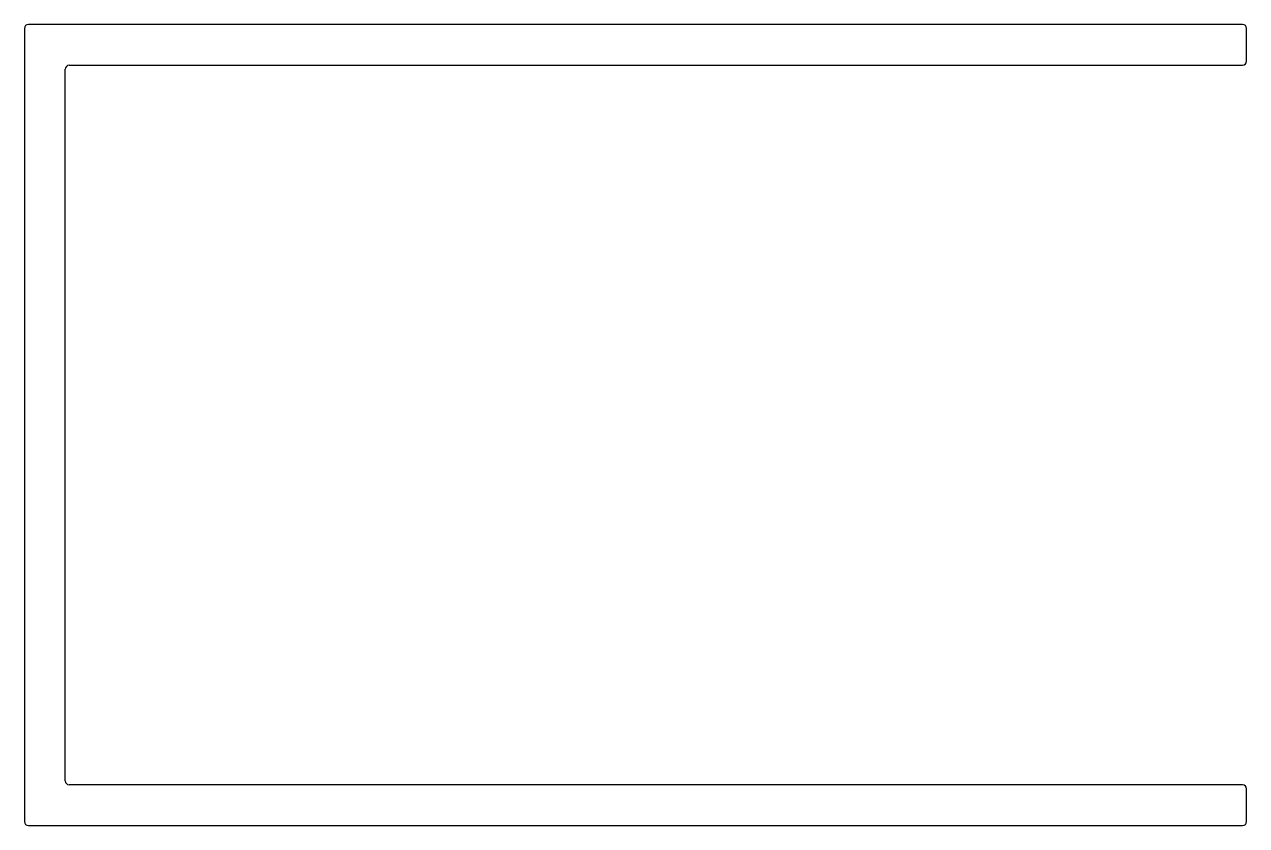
# Model space of a CAD drawing. Extents: x 814.4 to 904.4, y 544.9 to 603.9.
import ezdxf

# ---------------------------------------------------------------- set-up
doc = ezdxf.new("R2010")
doc.units = 0
doc.layers.get('0').update_dxf_attribs({"linetype": 'CONTINUOUS'})

msp = doc.modelspace()

# ---------------------------------------------------------------- linework, layer by layer
at = {"color": 0}
for p, q in [((904.052, 603.945), (814.652, 603.945)), ((814.352, 603.645), (814.352, 545.245)), ((904.352, 601.245), (904.352, 603.645)), ((817.352, 548.245), (817.352, 600.645)), ((817.652, 600.945), (904.052, 600.945)), ((904.052, 547.945), (817.652, 547.945)), ((904.352, 545.245), (904.352, 547.645)), ((814.652, 544.945), (904.052, 544.945))]:
    msp.add_line(p, q, dxfattribs=at)
for centre, start, end in [((814.652, 603.645), 90, 180), ((904.052, 603.645), 0, 90), ((904.052, 601.245), 270, 0), ((817.652, 600.645), 90, 180), ((817.652, 548.245), 180, 270), ((904.052, 547.645), 0, 90), ((814.652, 545.245), 180, 270), ((904.052, 545.245), 270, 0)]:
    msp.add_arc(centre, 0.3, start, end, dxfattribs=at)

doc.saveas('drawing.dxf')
